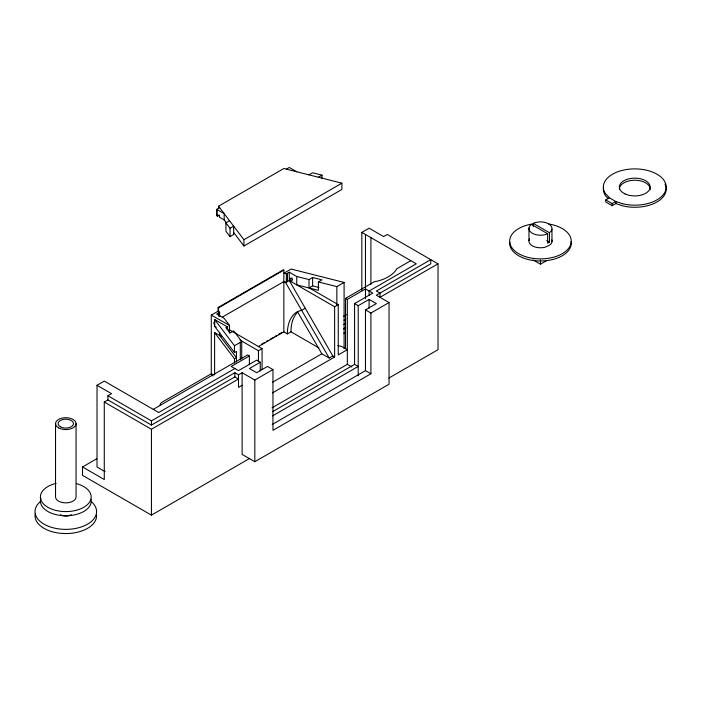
<?xml version="1.0" encoding="UTF-8"?>
<svg xmlns="http://www.w3.org/2000/svg" width="701" height="701" viewBox="0 0 701 701"><rect width="100%" height="100%" fill="white"/><g stroke="black" fill="none" stroke-linecap="round" stroke-linejoin="round"><path stroke-width="1.05" d="M547.647 233.748L545.378 234.59A11.54 6.668 0 0 1 531.647 232.855A11.54 6.668 0 0 1 530.99 224.749L531.498 224.425L547.647 233.748L547.647 243.177L549.444 242.117L549.444 232.688L549.943 232.364A11.54 6.668 0 0 0 549.286 224.259A11.54 6.668 0 0 0 535.555 222.524L533.286 223.365L533.286 226.511M218.546 208.302L218.546 206.208L283.844 168.512L341.886 183.171L341.886 189.454L243.939 246.007L233.661 232.434M219.317 215.137L217.59 216.127L216.732 215.636L216.732 209.354L219.65 207.671M286.367 169.151L289.285 167.46L296.742 171.771M230.033 236.623L230.033 228.246L233.661 226.151L233.661 234.528L230.033 236.623L225.924 231.199L225.924 222.822L229.551 220.727M308.992 174.864L312.62 172.77L322.013 175.145L322.013 178.282M318.385 177.239L322.013 175.145M243.939 246.007L243.939 239.724L341.886 183.171M218.099 311.717L218.099 307.529L283.397 269.832L283.844 270.095L283.844 331.88L258.292 346.627M218.099 307.529L218.546 307.792L283.844 270.095M212.946 375.955L211.29 373.764L211.29 315.126L218.546 310.937L219.65 312.392L219.65 316.58M219.65 312.392L216.732 314.074L224.189 318.377L229.551 325.448L229.551 332.782M344.095 348.625L344.095 282.433L291.099 269.044L283.844 273.232L286.367 273.872L289.285 272.19L296.742 276.492L308.992 279.585L312.62 277.491L322.013 279.865L318.385 281.96L318.385 290.337L296.742 284.869L296.742 276.492M105.185 471.685L97.018 466.971L97.018 385.287L104.274 381.099L158.689 412.512L234.87 368.533M361.839 290.24L361.839 232.39L369.094 228.202L383.605 236.579L387.232 234.485L438.02 263.813L438.02 349.685L388.845 378.076M222.331 317.124L283.844 281.609L286.367 282.249L286.367 273.872M283.844 281.609L285.657 282.661L289.285 280.566L334.631 306.74L338.259 304.646L338.259 354.916L347.328 349.685L341.886 346.539L337.856 345.523M227.238 329.698L227.238 326.789L225.924 327.542L230.033 332.966L233.661 330.872L241.731 341.527L241.731 358.903M211.29 315.126L229.551 325.448M249.801 458.349L151.434 515.139L82.508 475.348L82.508 466.971L104.274 479.537L104.274 402.041L151.434 429.266L238.498 379.004L234.87 376.91L151.434 425.078L107.901 399.947L107.901 395.758L111.529 393.664L97.018 385.287M104.274 402.041L107.901 399.947M318.885 287.454L312.62 285.868L308.992 287.962L308.992 279.585M236.43 362.023L236.43 351.403L234.476 352.524L234.476 345.716L241.731 341.527M318.385 281.96L336.839 286.621L344.095 282.433M305.25 308.212L301.623 310.306L297.452 311.594A48.737 28.136 60 0 0 287.357 333.904L283.844 331.88M234.476 363.144L234.476 358.807L236.43 357.685L219.579 335.455L219.579 332.318M261.631 344.182L264.47 342.544M266.362 341.448L268.255 340.362M270.148 339.266L272.987 337.628M274.88 336.533L276.772 335.437M278.665 334.351L281.504 332.712M153.247 409.375L247.567 354.916L249.381 355.968L249.381 364.704M345.514 348.634L345.514 298.363L374.404 281.688L377.199 281.215A35.909 20.732 0 0 0 396.214 269.762L396.591 268.886L410.812 260.667M249.381 355.968L231.242 366.439L238.498 370.627L256.636 360.156L260.264 362.251L260.264 370.925M239.987 340.064L258.45 350.728L262.078 348.634L262.078 369.392M287.357 333.904L290.985 331.81A48.737 28.136 60 0 1 297.715 312.068M345.514 298.363L347.328 299.415L365.466 288.943L372.722 293.132L354.583 303.603L354.583 364.345L272.654 411.645M107.901 395.758L151.434 420.889L234.87 372.722L238.498 374.816L242.125 372.722L254.822 380.047L272.961 369.576L272.961 430.318L370.908 373.764L370.908 313.032L389.046 302.552L389.046 384.236L254.822 461.731L242.125 454.406L242.125 372.722M260.264 362.251L249.381 368.533L256.636 372.722L267.519 366.439L272.961 369.576M354.583 303.603L358.211 305.697L369.094 299.415L376.349 303.603L365.466 309.886L365.466 370.627L272.233 424.455M82.508 466.971L96.694 458.778M343.56 316.256L346.399 314.618M438.02 263.813L379.977 297.32L379.977 293.132L376.349 291.038L430.764 259.624L430.764 263.813L376.349 295.226L389.046 302.552M344.016 320.182L345.891 319.095M343.84 324.467L345.716 323.389M242.125 385.287L238.498 387.381L238.498 374.816M343.84 328.664L345.716 327.577M272.61 382.211L321.82 353.803L329.19 358.062L332.817 355.968L334.631 357.011L334.631 306.74M605.787 199.925L612.139 203.597L615.82 201.467L615.82 203.562L612.139 205.691L605.787 202.019L605.787 199.925L609.511 197.778M272.444 392.919L334.631 357.011M271.988 407.842L347.328 364.345L351.867 366.956M272.514 415.921L358.211 366.439L354.583 364.345M533.216 259.975L540.471 264.163L546.815 260.5M615.469 203.448L622.549 205.84A31.422 18.138 0 0 0 655.637 202.694A31.422 18.138 0 0 0 664.96 184.091M533.286 223.365L549.444 232.688M546.754 240.566L549.444 242.117M361.839 232.39L416.254 263.813L369.094 291.038L369.094 295.393M216.732 209.354L224.189 213.656L224.189 219.939L226.572 223.084M224.189 219.939L219.588 217.284L219.588 216.022L217.59 214.874L217.59 216.127M365.466 309.886L370.908 313.032M309.64 288.129L338.259 304.646M365.466 370.627L370.908 373.764M290.985 331.81L318.929 347.941M234.476 352.524L214.602 326.298L214.602 319.49L227.238 326.789M228.929 329.496L262.078 348.634M214.602 326.298L216.267 327.262M214.602 374.886L214.602 332.581L221.279 336.436M213.104 374.807L211.29 373.764L162.317 402.041A7.693 4.443 0 0 0 160.065 405.187M608.223 198.567L605.655 195.956A31.422 18.138 0 0 1 603.64 186.641M218.546 206.208L243.939 239.724M225.924 222.822L230.033 228.246M214.602 319.49L234.476 345.716M214.602 332.581L234.476 358.807M332.817 355.968L289.285 280.566L289.285 272.19M285.657 282.661L329.19 358.062M297.452 311.594L321.82 353.803M615.767 201.502L615.767 203.597M612.139 203.597L612.139 205.691M551.967 229.113L551.967 241.679M540.471 259.975L540.471 264.163M528.966 228L528.966 240.566M370.908 237.63L370.908 284.457M369.094 299.415L369.094 308.168M365.466 234.485L365.466 287.971M365.466 288.943L365.466 298.74M358.211 305.697L358.211 375.859M347.328 299.415L347.328 364.345M336.839 286.621L336.839 305.084M312.62 277.491L312.62 285.868M287.471 273.232L287.471 281.609M258.45 350.728L258.45 361.655M254.822 380.047L254.822 461.731M240.312 342.351L240.312 359.709M234.87 372.722L234.87 376.91M229.367 325.553L229.367 332.887M218.546 307.792L218.546 311.98M218.546 313.032L218.546 316.169M216.933 209.468L216.933 215.75M151.434 420.889L151.434 425.078M151.434 429.266L151.434 515.139M76.058 423.632L76.058 496.93A10.261 5.923 0 0 1 65.798 502.862A10.261 5.923 0 0 1 55.537 496.93L55.537 423.632M71.239 514.736A7.693 4.443 0 0 1 60.356 514.736M96.545 514.955A30.783 17.77 0 0 1 64.816 533.549A30.783 17.77 0 0 1 35.208 513.824M91.708 502.004A30.783 17.77 0 0 1 85.662 525.172A30.783 17.77 0 0 1 45.074 524.734A30.783 17.77 0 0 1 40.527 501.452M90.964 499.208A25.385 14.651 0 0 1 64.965 515.77A25.385 14.651 0 0 1 40.903 498.262M76.532 483.655A25.385 14.651 0 0 1 85.478 506.192A25.385 14.651 0 0 1 45.442 505.684A25.385 14.651 0 0 1 56.089 483.392M619.377 189.244A15.387 8.885 0 0 1 635.246 180.245A15.387 8.885 0 0 1 650.116 189.796M551.827 239.944A11.54 6.668 0 0 1 549.943 244.929L545.378 247.155A11.54 6.668 0 0 1 532.699 246.051A11.54 6.668 0 0 1 529.606 238.866M548.638 223.987A30.783 17.77 0 0 1 565.558 251.422A30.783 17.77 0 0 1 515.13 251.212A30.783 17.77 0 0 1 532.707 223.926M571.105 241.477A30.783 17.77 0 0 1 541.058 260.982A30.783 17.77 0 0 1 509.741 242.16M343.709 329.023A32.062 18.515 0 0 1 345.698 328.243M343.709 333.212A32.062 18.515 0 0 1 345.698 332.432M292.632 279.524A1.542 0.885 60 0 1 291.826 277.841M214.918 324.765A1.542 0.885 60 0 1 213.831 322.881A1.542 0.885 60 0 1 214.918 322.25M622.549 203.746L615.469 201.353L609.712 197.98L605.655 193.862A31.422 18.138 0 0 1 630.882 169.029A31.422 18.138 0 0 1 665.897 189.524A31.422 18.138 0 0 1 622.549 203.746M58.542 427.82A10.261 5.923 0 0 0 75.708 425.165A10.261 5.923 0 0 0 63.143 417.91A10.261 5.923 0 0 0 58.542 427.82M60.356 426.769A7.693 4.443 0 0 0 73.228 424.78A7.693 4.443 0 0 0 63.809 419.338A7.693 4.443 0 0 0 60.356 426.769M625.029 193.914A15.387 8.885 0 0 0 649.958 188.464A15.387 8.885 0 0 0 629.323 178.72A15.387 8.885 0 0 0 625.029 193.914M290.012 278.893A1.542 0.885 60 0 0 291.642 280.917A1.542 0.885 60 0 0 291.642 278.744A1.542 0.885 60 0 0 290.012 278.893"/></g></svg>
